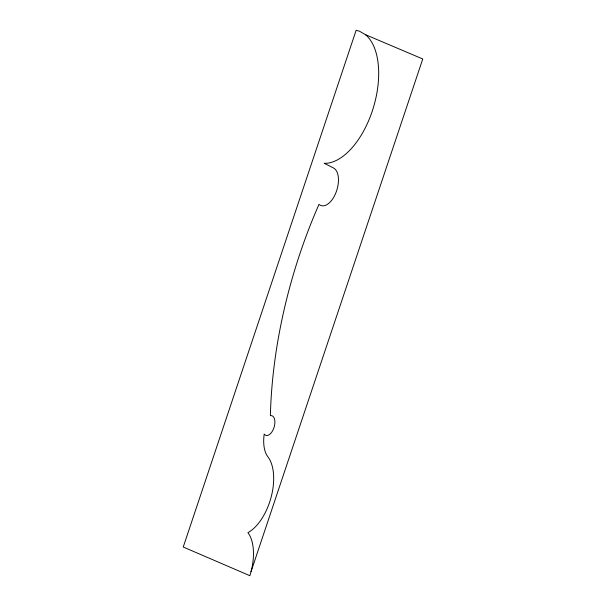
<?xml version="1.0" encoding="UTF-8"?>
<svg xmlns="http://www.w3.org/2000/svg" width="606" height="606" viewBox="0 0 606 606"><rect width="100%" height="100%" fill="white"/><g stroke="black" fill="none" stroke-linecap="round" stroke-linejoin="round"><path stroke-width="0.91" d="M251.073 571.541L249.869 575.7L183.239 547.021L356.131 30.3L359.441 31.186L365.479 34.678L422.761 58.979L251.073 571.541A41.988 22.225 -73.4 0 0 247.922 532.636A43.109 22.816 -73.4 0 0 271.17 497.018A43.109 22.816 -73.4 0 0 267.867 456.772A31.103 16.46 -73.4 0 1 264.201 434.085A10.302 5.454 -73.4 0 0 273.95 427.722A10.302 5.454 -73.4 0 0 270.374 415.633A314.476 166.415 -73.4 0 1 319.014 204.336A19.809 10.484 -73.4 0 0 335.959 192.602A19.809 10.484 -73.4 0 0 333.345 167.923L324.218 163.279L325.975 163.325A68.736 36.375 -73.4 0 0 373.243 108.05A68.736 36.375 -73.4 0 0 365.479 34.678"/></g></svg>
